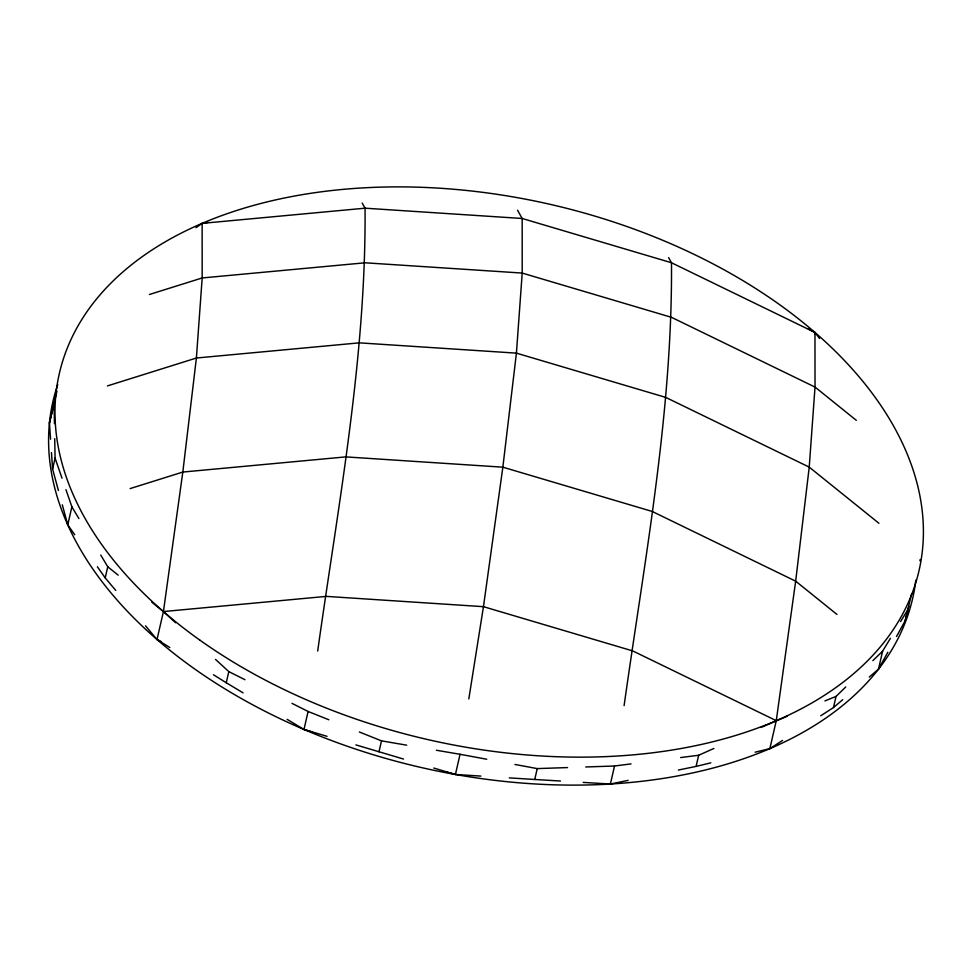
<?xml version="1.0" encoding="UTF-8"?>
<svg xmlns="http://www.w3.org/2000/svg" width="972" height="972" viewBox="0 0 972 972"><rect width="100%" height="100%" fill="white"/><g stroke="black" fill="none" stroke-linecap="round" stroke-linejoin="round"><path stroke-width="1.46" d="M169.833 647.534L157.014 639.527L163.43 611.558L182.821 472.052L196.393 358.024L202.176 277.956L202.127 223.366L208.069 222.296M755.11 752.194L769.86 748.634L776.264 720.665L795.667 581.171L809.226 467.131L815.022 387.075L814.973 332.473L808.34 328.84M317.686 651.046C338.329 504.164 366.189 356.991 365.059 208.19L362.192 203.051M468.82 698.941L483.461 606.674L502.852 467.18L516.424 353.14L522.207 273.071L522.171 218.481L517.554 210.244M624.109 705.599C644.752 558.718 672.612 411.545 671.482 262.744L668.615 257.616M50.556 439.223L49.451 422.832L56.959 391.133M58.417 490.508L52.585 469.026L55.076 458.128L54.724 438.639M74.723 534.734L67.761 524.868L71.879 506.849L65.95 489.657M115.765 590.441L105.207 577.89L107.758 566.761L100.736 555.036M243.097 692.866L226.257 682.745L228.809 671.603L215.505 659.393M311.818 731.843L303.981 729.474L308.1 711.455L291.977 703.351M403.514 759.047L378.995 751.757L381.498 740.858L359.336 731.989M486.765 759.241L460.048 754.296L455.418 774.477L450.546 773.141M509.304 777.879L534.746 779.483L537.237 768.597L567.551 767.576M583.164 782.399L610.392 784.027L614.523 766.009L631.047 763.895M678.383 770.043L696.11 766.398L698.661 755.256L713.91 748.464M814.572 334.222L814.973 332.473L671.482 262.744L522.171 218.481L365.059 208.19L202.127 223.366L196.028 227.679M820.757 715.769L833.478 707.555L836.029 696.414L845.774 686.949M869.247 677.071L878.469 669.21L882.6 651.191L890.425 638.288M896.512 636.514L905.163 620.816L911.663 593.734M919.889 560.735L920.18 559.483M49.451 422.832L52.695 409.722M905.163 620.816L908.82 606.261M878.469 669.21L887.849 652.2M900.619 621.533L907.666 609.93M872.856 660.656L882.6 651.191M833.478 707.555L842.712 699.682M769.86 748.634L782.582 740.421M761.015 727.457L787.381 716.157M824.912 700.933L836.029 696.414M149.481 294.48L202.176 277.956L365.108 262.792L522.207 273.071L671.531 317.346L815.022 387.075L856.308 420.329M107.442 385.908L196.393 358.024L359.324 342.849L516.424 353.14L665.747 397.402L809.226 467.131L878.931 523.276M130.126 488.588L182.821 472.052L345.753 456.889L502.852 467.18L652.176 511.442L795.667 581.171L836.953 614.426M696.11 766.398L710.86 762.838M610.392 784.027L628.131 780.382M680.631 757.565L698.661 755.256M151.826 602.227L163.43 611.558L326.349 596.383L483.461 606.674L632.772 650.936L776.264 720.665M585.727 766.969L614.523 766.009M534.746 779.483L560.467 781.026M480.861 776.093L455.418 774.477L433.791 768.05M287.141 719.353L303.981 729.474L306.447 729.802M381.498 740.858L406.685 745.172M436.331 750.238L460.048 754.296M514.966 764.466L537.237 768.597M447.302 772.254L448.918 772.704M303.981 729.474L327.054 736.326M355.91 744.904L378.995 751.757M308.1 711.455L328.876 719.778M160.878 641.362L157.014 639.527L145.508 625.834M228.809 671.603L244.932 679.707M213.427 674.738L226.257 682.745M107.758 566.761L118.195 575.157M163.43 611.558L175.616 622.748M814.973 332.473L819.578 338.499M97.37 566.785L105.207 577.89M71.879 506.849L78.902 518.562M55.076 458.128L62.001 478.188M62.305 504.82L67.761 524.868M51.467 452.636L52.585 469.026M54.068 402.651L54.456 423.646M915.806 580.15A440.984 274.517 12.9 0 1 422.213 767.746A440.984 274.517 12.9 0 1 57.749 384.56M199.807 640.086A440.984 274.517 12.9 0 0 914.239 587.44A440.984 274.517 12.9 0 0 353.553 188.507A440.984 274.517 12.9 0 0 199.807 640.086"/></g></svg>
